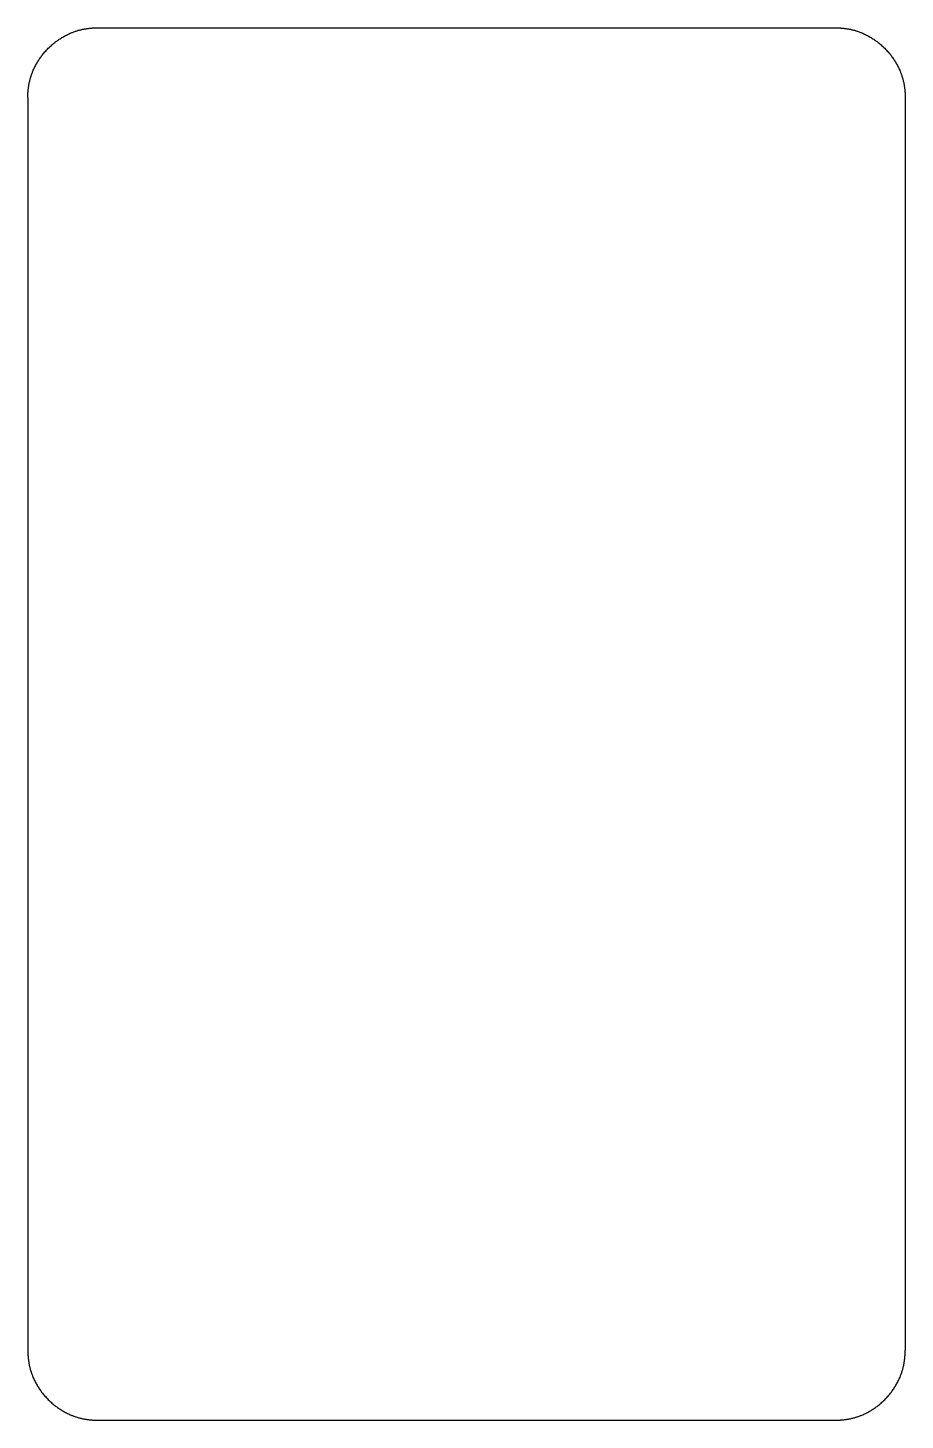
# Model space of a CAD drawing. Header units: millimetres. Extents: x -32 to 32, y -50 to 50.
import ezdxf

# ---------------------------------------------------------------- set-up
doc = ezdxf.new("R2010")
doc.units = ezdxf.units.MM
doc.layers.get('0').update_dxf_attribs({"linetype": 'CONTINUOUS'})

msp = doc.modelspace()

# ---------------------------------------------------------------- linework, layer by layer
for p, q in [((-26.5, 50), (26.5, 50)), ((-31.5, 45), (-31.5, -45)), ((31.5, 45), (31.5, -45)), ((-26.5, -50), (26.5, -50))]:
    msp.add_line(p, q)
for points in [[(-31.5, 45), (-31.5, 45.35), (-31.45, 46.02), (-31.21, 46.94), (-30.61, 48.03), (-29.53, 49.11), (-28.44, 49.71), (-27.52, 49.95), (-26.85, 50), (-26.5, 50)], [(26.5, 50), (26.85, 50), (27.52, 49.95), (28.44, 49.71), (29.53, 49.11), (30.61, 48.03), (31.21, 46.94), (31.45, 46.02), (31.5, 45.35), (31.5, 45)], [(-31.5, -45), (-31.5, -45.35), (-31.45, -46.02), (-31.21, -46.94), (-30.61, -48.03), (-29.53, -49.11), (-28.44, -49.71), (-27.52, -49.95), (-26.85, -50), (-26.5, -50)], [(26.5, -50), (26.85, -50), (27.52, -49.95), (28.44, -49.71), (29.53, -49.11), (30.61, -48.03), (31.21, -46.94), (31.45, -46.02), (31.5, -45.35), (31.5, -45)]]:
    msp.add_open_spline(points, degree=5)

doc.saveas('drawing.dxf')
